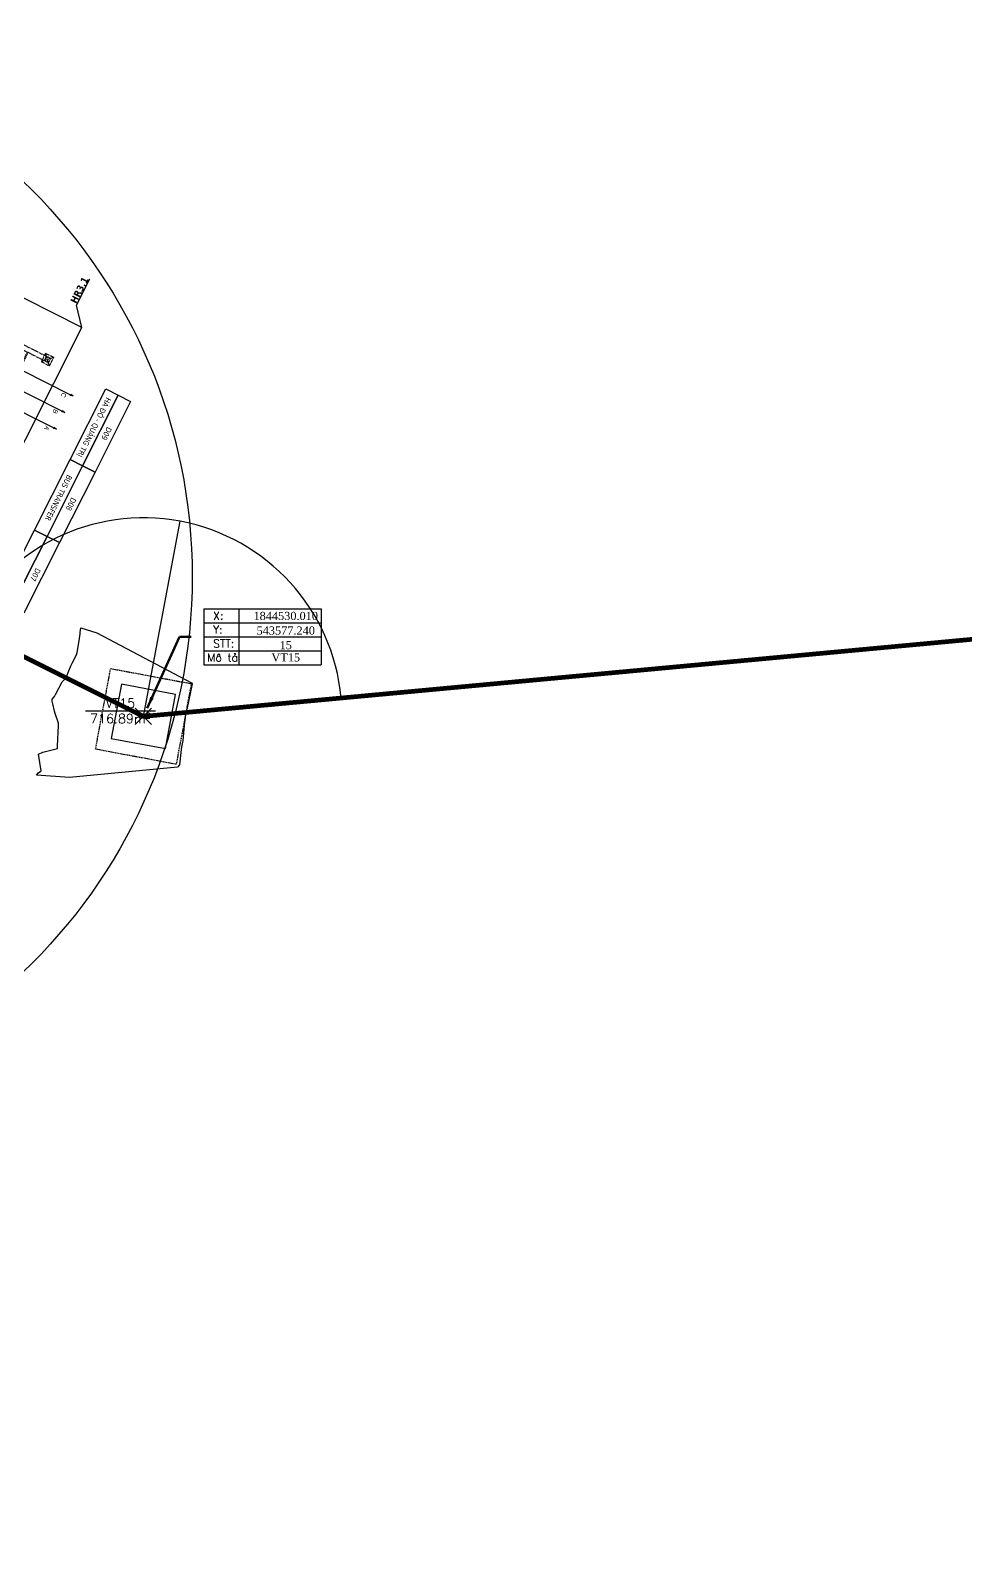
# Model space of a CAD drawing. Header units: metres. Extents: x 0 to 547597, y 0 to 1844684.
# Drawn here: x 543552.9 to 543754.1, y 1844352.5 to 1844677.6 of the extents above; entities that cross this region are included whole.
import ezdxf
from ezdxf.enums import TextEntityAlignment as Align
from ezdxf.lldxf.tags import DXFTag

# ---------------------------------------------------------------- set-up
doc = ezdxf.new("R2010")
doc.units = ezdxf.units.M
for name, pattern in [('CENTER', [2, 1.25, -0.25, 0.25, -0.25]), ('CONTINOUS', [0]), ('HIDDEN', [0.375, 0.25, -0.125])]:
    doc.linetypes.add(name, pattern=pattern)
for name, color, linetype in [('5_Thep', 4, 'Continuous'), ('C-PROP-BNDY', 150, 'Continuous'), ('C-PROP-TEXT', 92, 'Continuous'), ('DZ 220kV PA1', 7, 'Continuous'), ('GPMB', 2, 'Continuous'), ('Hangrao', 6, 'FENCELINE2'), ('PhanGiac', 5, 'Continuous'), ('SanNen', 9, 'HIDDEN'), ('THEP', 4, 'Continuous'), ('Tuong lai', 1, 'CENTER'), ('V-NODE', 1, 'Continuous'), ('V-NODE-TEXT', 11, 'Continuous'), ('VIEN', 6, 'Continuous')]:
    doc.layers.add(name, color=color, linetype=linetype)
doc.styles.get("Standard").update_dxf_attribs({"font": 'simplex.shx'})
doc.styles.add('Tahoma-R', font='TAHOMA.TTF')
doc.styles.add('VNA', font='hoatbif.shx', dxfattribs={"width": 0.8})
tags = doc.linetypes.add('220KV', pattern='A,20,-0.275621,["220kV",Standard,S=2,R=0,X=0,Y=-1],-7.538025', length=27.813646).pattern_tags.tags
tags[6] = DXFTag(74, 10)
doc.linetypes.add('FENCELINE2', pattern='A,0.25,-0.1,[132,ltypeshp.shx,S=0.1,R=0,X=-0.1,Y=0],-0.1,1', length=1.45)
doc.dimstyles.get("Standard").update_dxf_attribs({"dimtxt": 0.18, "dimasz": 0.18, "dimexe": 0.18, "dimexo": 0.0625, "dimgap": 0.09, "dimtad": 0, "dimtih": 1, "dimtoh": 1, "dimdec": 4, "dimzin": 0, "dimdsep": 46, "dimtxsty": 'Standard', "dimcen": 0.09, "dimadec": 0, "dimazin": 0, "dimtfac": 1, "dimtdec": 4, "dimtofl": 0, "dimtmove": 0, "dimatfit": 3, "dimfxl": 0, "dimtolj": 1, "dimtzin": 0, "dimarcsym": 0})

# ---------------------------------------------------------------- blocks, each defined once
blk = doc.blocks.new('TT')
for p, q in [((-541461.35, -1844115.96), (-541435.75, -1844115.96)), ((-541461.35, -1844115.96), (-541461.35, -1844128.16)), ((-541453.69, -1844115.96), (-541453.69, -1844128.16)), ((-541461.35, -1844119.01), (-541435.75, -1844119.01)), ((-541461.35, -1844122.06), (-541435.75, -1844122.06)), ((-541461.35, -1844125.11), (-541435.75, -1844125.11)), ((-541461.35, -1844128.16), (-541435.75, -1844128.16))]:
    blk.add_line(p, q)
at = {"flags": 128}
blk.add_lwpolyline([(-541435.75, -1844115.96), (-541435.75, -1844128.16)], dxfattribs=at)
for s, p in [('X:', (-541459.35, -1844118.3)), ('Y:', (-541459.35, -1844121.35)), ('STT:', (-541459.35, -1844124.4)), ('Mô tả', (-541460.64, -1844127.45))]:
    blk.add_text(s, height=1.75).set_placement(p)
blk = doc.blocks.new('Suchuoi.220kV.TL')
for p, q in [((0, -300), (0, 0)), ((-120, -300), (-120, -2706)), ((120, -300), (-120, -300)), ((-120, -2706), (120, -2706)), ((120, -2706), (120, -300))]:
    blk.add_line(p, q)
blk = doc.blocks.new('CSV.220.TL')
for p, q in [((-96, 39), (-514, -192)), ((-96, 542), (-96, 39)), ((60, 547), (60, 38)), ((60, 38), (504, -182)), ((-19, -43), (-464, -287)), ((-19, -43), (464, -282))]:
    blk.add_line(p, q)
for major_axis, start_param, end_param in [((0, 549), -1.5704774, 4.7127079), ((0, 131), 4.7112283, 10.9944136)]:
    blk.add_ellipse((0, 0), major_axis=major_axis, ratio=1, start_param=start_param, end_param=end_param)
blk = doc.blocks.new('XT220-2TC')
at = {"ltscale": 500}
for p, q in [((5500, 2206), (5500, 23847)), ((9500, 2206), (9500, 23847)), ((13500, 2206), (13500, 23847)), ((500, -500), (0, 0)), ((2000, 0), (1500, -500)), ((17500, -500), (17000, 0)), ((19000, 0), (18500, -500)), ((500, -1500), (0, -2000)), ((17500, -500), (1500, -500)), ((1500, -500), (1500, -1500)), ((1500, -1500), (17500, -1500)), ((2000, -2000), (1500, -1500)), ((17500, -1500), (17000, -2000)), ((17500, -1500), (17500, -500)), ((19000, -2000), (18500, -1500))]:
    blk.add_line(p, q, dxfattribs=at)
for points in [[(5500, 24436), (5662, 23847), (5338, 23847)], [(9500, 24436), (9662, 23847), (9338, 23847)], [(13500, 24436), (13662, 23847), (13338, 23847)], [(0, 0), (0, -2000), (2000, -2000), (2000, 0)], [(17000, 0), (17000, -2000), (19000, -2000), (19000, 0)], [(500, -500), (500, -1500), (1500, -1500), (1500, -500)], [(17500, -500), (17500, -1500), (18500, -1500), (18500, -500)]]:
    blk.add_lwpolyline(points, close=True, dxfattribs=at)
at = {"ltscale": 500, "xscale": -1, "rotation": 180}
for p in [(5500, -500), (9500, -500), (13500, -500)]:
    blk.add_blockref('Suchuoi.220kV.TL', p, dxfattribs=at)
at = {"ltscale": 500}
for p in [(5500, -1000), (9500, -1000), (13500, -1000)]:
    blk.add_blockref('CSV.220.TL', p, dxfattribs=at)
at = {"style": 'VNA', "width": 0.8}
for s, p in [('C', (5763, 22037)), ('B', (9763, 22037)), ('A', (13763, 22037))]:
    blk.add_text(s, height=1000, dxfattribs=at).set_placement(p)
blk = doc.blocks.new('Xa.220kV.HT')
at = {"ltscale": 500}
for p, q in [((0, 0), (500, -500)), ((2000, 0), (1500, -500)), ((500, -1500), (0, -2000)), ((500, -1500), (500, -17500)), ((1500, -1500), (500, -1500)), ((1500, -17500), (1500, -1500)), ((1500, -1500), (2000, -2000)), ((0, -17000), (500, -17500)), ((500, -18500), (0, -19000)), ((500, -17500), (1500, -17500)), ((2000, -17000), (1500, -17500)), ((1500, -18500), (2000, -19000))]:
    blk.add_line(p, q, dxfattribs=at)
for points in [[(0, -2000), (2000, -2000), (2000, 0), (0, 0)], [(500, -1500), (1500, -1500), (1500, -500), (500, -500)], [(0, -19000), (2000, -19000), (2000, -17000), (0, -17000)], [(500, -18500), (1500, -18500), (1500, -17500), (500, -17500)]]:
    blk.add_lwpolyline(points, close=True, dxfattribs=at)
for points in [[(1500, -500), (500, -1500)], [(500, -500), (1500, -1500)], [(1500, -17500), (500, -18500)], [(500, -17500), (1500, -18500)]]:
    blk.add_lwpolyline(points, dxfattribs=at)
blk = doc.blocks.new('Suchuoi.220kV.HT')
for p, q in [((0, -300), (0, 0)), ((-120, -300), (-120, -2706)), ((120, -300), (-120, -300)), ((-120, -2706), (120, -2706)), ((120, -2706), (120, -300))]:
    blk.add_line(p, q)
blk = doc.blocks.new('xadoi.220kV.HT')
at = {"ltscale": 500}
for p, q in [((31794, -5457), (4206, -5457)), ((31794, -5543), (4206, -5543)), ((31794, -9457), (4206, -9457)), ((31794, -9543), (4206, -9543)), ((31794, -13457), (4206, -13457)), ((31794, -13543), (4206, -13543))]:
    blk.add_line(p, q, dxfattribs=at)
for p in [(0, 0), (34000, 0)]:
    blk.add_blockref('Xa.220kV.HT', p, dxfattribs=at)
at = {"ltscale": 500, "rotation": 90}
for p in [(1500, -5500), (1500, -9500), (1500, -13500)]:
    blk.add_blockref('Suchuoi.220kV.HT', p, dxfattribs=at)
at = {"ltscale": 500, "xscale": -1, "rotation": 270}
for p in [(34500, -5500), (34500, -9500), (34500, -13500)]:
    blk.add_blockref('Suchuoi.220kV.HT', p, dxfattribs=at)
blk = doc.blocks.new('mb moiTQK')
at = {"color": 5}
for points in [[(-164.5, 16.53), (-147.5, 16.53), (-147.5, 13.53), (-164.5, 13.53)], [(-147.5, 16.53), (-130.5, 16.53), (-130.5, 13.53), (-147.5, 13.53)], [(-130.5, 16.53), (-113.5, 16.53), (-113.5, 13.53), (-130.5, 13.53)], [(-164.5, 13.53), (-147.5, 13.53), (-147.5, 10.53), (-164.5, 10.53)], [(-147.5, 13.53), (-130.5, 13.53), (-130.5, 10.53), (-147.5, 10.53)], [(-130.5, 13.53), (-113.5, 13.53), (-113.5, 10.53), (-130.5, 10.53)]]:
    blk.add_lwpolyline(points, close=True, dxfattribs=at)
at = {"color": 1, "linetype": 'CONTINOUS'}
blk.add_lwpolyline([(-174, 0), (-177.76, -3.16), (-184.1, -3.16)], dxfattribs=at)
at = {"layer": 'Hangrao'}
for p, q in [((-9.94, 0), (-174, 0)), ((-174, 0), (-174, -100))]:
    blk.add_line(p, q, dxfattribs=at)
at = {"layer": 'THEP', "color": 5, "xscale": 0.001000000000004775, "yscale": 0.001000000000004775, "zscale": 0.001000000000004775}
blk.add_blockref('XT220-2TC', (-165.5, -19.5), dxfattribs=at)
at = {"layer": 'Tuong lai', "xscale": 0.001000000000004775, "yscale": 0.001000000000004775, "zscale": 0.001000000000004775}
blk.add_blockref('xadoi.220kV.HT', (-165.5, -2.5), dxfattribs=at)
at = {"color": 5, "style": 'Tahoma-R'}
for s, p in [('HÀ ĐÔ - QUẢNG TRỊ', (-156, 12.03)), ('D09', (-156, 15.03)), ('D08', (-139, 15.03)), ('D07', (-122, 15.03)), ('BUS TRANSFER', (-139, 12.03))]:
    blk.add_text(s, height=1.2, dxfattribs=at).set_placement(p, align=Align.MIDDLE_CENTER)
at = {"layer": 'VIEN', "color": 14, "insert": (-180.93, -4.1), "char_height": 1.5, "width": 5.3385, "attachment_point": 5, "rotation": 180}
blk.add_mtext('\\A1;{\\fTahoma|b1|i0|c0|p34;\\C1;HR\\fTahoma|b1|i0|c163|p34;3.\\fTahoma|b1|i0|c0|p34;1}', dxfattribs=at)
blk = doc.blocks.new('*U16', base_point=(543577.24, 1844530.01, 15))
at = {"layer": 'V-NODE', "lineweight": -2}
for p, q in [((543575.47, 1844528.24), (543579.01, 1844531.78)), ((543575.47, 1844531.78), (543579.01, 1844528.24))]:
    blk.add_line(p, q, dxfattribs=at)
at = {"layer": 'V-NODE-TEXT', "color": 4, "linetype": 'ByBlock', "ltscale": 3, "xscale": 0.9836065573620318, "yscale": 0.9836065573620318, "zscale": 0.9836065573620318}
blk.add_blockref('TT', (1076175.19, 3658437.67), dxfattribs=at)
at = {"layer": 'V-NODE-TEXT', "color": 3, "linetype": 'ByBlock', "char_height": 1.75}
for s, insert, attachment_point in [('{\\fTimes New Roman|b0|i0|c0|p18;1844530.010}', (543607.85, 1844551.61), 5), ('{\\fTimes New Roman|b0|i0|c0|p18;543577.240}', (543607.85, 1844549.36), 2)]:
    blk.add_mtext(s, dxfattribs=dict(at, insert=insert, attachment_point=attachment_point))
at = {"layer": 'V-NODE-TEXT', "color": 1, "linetype": 'ByBlock', "insert": (543607.85, 1844546.22), "char_height": 1.75, "attachment_point": 2}
blk.add_mtext('{\\fTimes New Roman|b0|i0|c0|p18;15}', dxfattribs=at)
at = {"layer": 'V-NODE-TEXT', "color": 6, "linetype": 'ByBlock', "insert": (543607.85, 1844542.69), "char_height": 1.75, "attachment_point": 5}
blk.add_mtext('{\\fTimes New Roman|b0|i0|c0|p18;VT15}', dxfattribs=at)
at = {"layer": 'V-NODE-TEXT', "linetype": 'ByBlock', "ltscale": 3}
blk.add_leader([(543578.04, 1844531.78, 15), (543584.99, 1844547.11, 15), (543587.49, 1844547.11, 15)], dimstyle='Standard', override={"dimscale": 1, "dimasz": 2.5, "dimclrd": 256, "dimlwd": 65535}, dxfattribs=at)
blk = doc.blocks.new('ACAD-DinhViTuyenDz220kV')
blk.add_circle((543470.188, 1844560.07), 117.551)
at = {"layer": 'DZ 220kV PA1', "color": 10, "linetype": '220KV', "ltscale": 2, "const_width": 1, "flags": 128}
blk.add_lwpolyline([(547385.13, 1841927.04), (547280.05, 1841909.74), (547184.47, 1842163.72), (546733.409, 1842515.822), (546043.972, 1842724.391), (544738.834, 1843423.118), (544568.516, 1844193.204), (543868.852, 1844557.147), (543577.248, 1844530.012), (543514.633, 1844561.298)], dxfattribs=at)
at = {"layer": 'GPMB', "flags": 128}
blk.add_lwpolyline([(543581.975, 1844523.088), (543584.162, 1844534.745), (543572.505, 1844536.932), (543570.318, 1844525.275)], close=True, dxfattribs=at)
at = {"layer": 'PhanGiac', "flags": 128}
blk.add_lwpolyline([(543577.24, 1844530.01), (543585.116, 1844572.001)], dxfattribs=at)
at = {"layer": 'PhanGiac'}
blk.add_arc((543577.246, 1844530.016), 42.716, 5.31144, 153.45363, dxfattribs=at)
at = {"layer": 'SanNen', "flags": 128}
blk.add_lwpolyline([(543584.287, 1844519.709), (543566.939, 1844522.963), (543570.193, 1844540.311), (543587.541, 1844537.057)], close=True, dxfattribs=at)
at = {"layer": '5_Thep', "rotation": 243.2403583287449}
blk.add_blockref('mb moiTQK', (543485.661, 1844458.313), dxfattribs=at)
at = {"layer": 'V-NODE'}
blk.add_blockref('*U16', (543577.24, 1844530.01), dxfattribs=at)

msp = doc.modelspace()

# ---------------------------------------------------------------- block references
msp.add_blockref('ACAD-DinhViTuyenDz220kV', (0, 0))

# ---------------------------------------------------------------- next in the draw order: linework, layer by layer
at = {"layer": 'C-PROP-BNDY', "color": 150, "linetype": 'Continuous', "lineweight": -3}
for p, q in [((543563.01, 1844543.76), (543563.4, 1844546.26)), ((543563.4, 1844546.26), (543563.47, 1844546.76)), ((543563.47, 1844546.76), (543563.54, 1844547.26)), ((543563.54, 1844547.26), (543563.6, 1844547.76)), ((543563.6, 1844547.76), (543563.64, 1844548.06)), ((543563.64, 1844548.06), (543563.75, 1844549.07)), ((543563.75, 1844549.07), (543567.21, 1844547.99)), ((543567.21, 1844547.99), (543587.59, 1844537.26)), ((543561.93, 1844541.48), (543562.83, 1844543.29)), ((543562.83, 1844543.29), (543563.01, 1844543.76)), ((543560.53, 1844538.25), (543561.7, 1844541.02)), ((543561.7, 1844541.02), (543561.93, 1844541.48)), ((543558.33, 1844534.75), (543559.78, 1844537.43)), ((543559.78, 1844537.43), (543560.15, 1844537.84)), ((543560.15, 1844537.84), (543560.53, 1844538.25)), ((543587.72, 1844537.02), (543586.54, 1844531.51)), ((543587.58, 1844537.26), (543587.59, 1844537.26)), ((543587.59, 1844537.26), (543587.72, 1844537.02)), ((543557.59, 1844533.7), (543558.08, 1844534.3)), ((543557.59, 1844533.67), (543557.59, 1844533.7)), ((543557.64, 1844533.31), (543557.59, 1844533.67)), ((543557.75, 1844532.69), (543557.64, 1844533.31)), ((543558.08, 1844534.3), (543558.33, 1844534.75)), ((543558.08, 1844531.16), (543557.75, 1844532.69)), ((543558.24, 1844530.65), (543558.08, 1844531.16)), ((543558.94, 1844528.59), (543558.24, 1844530.65)), ((543586.3, 1844530.36), (543586.01, 1844528.09)), ((543586.5, 1844531.34), (543586.3, 1844530.36)), ((543586.54, 1844531.51), (543586.5, 1844531.34)), ((543558.78, 1844523.59), (543559, 1844528.09)), ((543559, 1844528.09), (543558.94, 1844528.59)), ((543586, 1844528.04), (543585.68, 1844524.83)), ((543586.01, 1844528.09), (543586, 1844528.06)), ((543586, 1844528.06), (543586, 1844528.04)), ((543558.73, 1844523.1), (543558.78, 1844523.59)), ((543585.45, 1844523.42), (543585.37, 1844522.92)), ((543585.68, 1844524.83), (543585.45, 1844523.42)), ((543554.67, 1844521.87), (543555.58, 1844522.31)), ((543555.23, 1844518.33), (543554.67, 1844521.87)), ((543555.58, 1844522.31), (543558.73, 1844523.1)), ((543585.37, 1844522.92), (543584.99, 1844519.58)), ((543554.27, 1844517.39), (543554.7, 1844517.86)), ((543561.35, 1844516.9), (543554.27, 1844517.39)), ((543554.7, 1844517.86), (543555.23, 1844518.33)), ((543555.23, 1844518.33), (543555.23, 1844518.33)), ((543584.6, 1844519.08), (543561.35, 1844516.9)), ((543584.99, 1844519.58), (543584.6, 1844519.08))]:
    msp.add_line(p, q, dxfattribs=at)
at = {"layer": 'C-PROP-TEXT', "color": 92, "linetype": 'Continuous', "lineweight": -3}
msp.add_line((543564.75, 1844531.2), (543579.82, 1844531.2), dxfattribs=at)

# ---------------------------------------------------------------- next in the draw order: texts
at = {"layer": 'C-PROP-TEXT', "color": 92, "linetype": 'Continuous', "lineweight": -3, "insert": (543572.28, 1844531.2), "char_height": 2, "width": 13.9379, "attachment_point": 5}
msp.add_mtext('VT15\\P716.89m{\\fRomanS|b0|i0|c0|p0;²}', dxfattribs=at)

doc.saveas('drawing.dxf')
